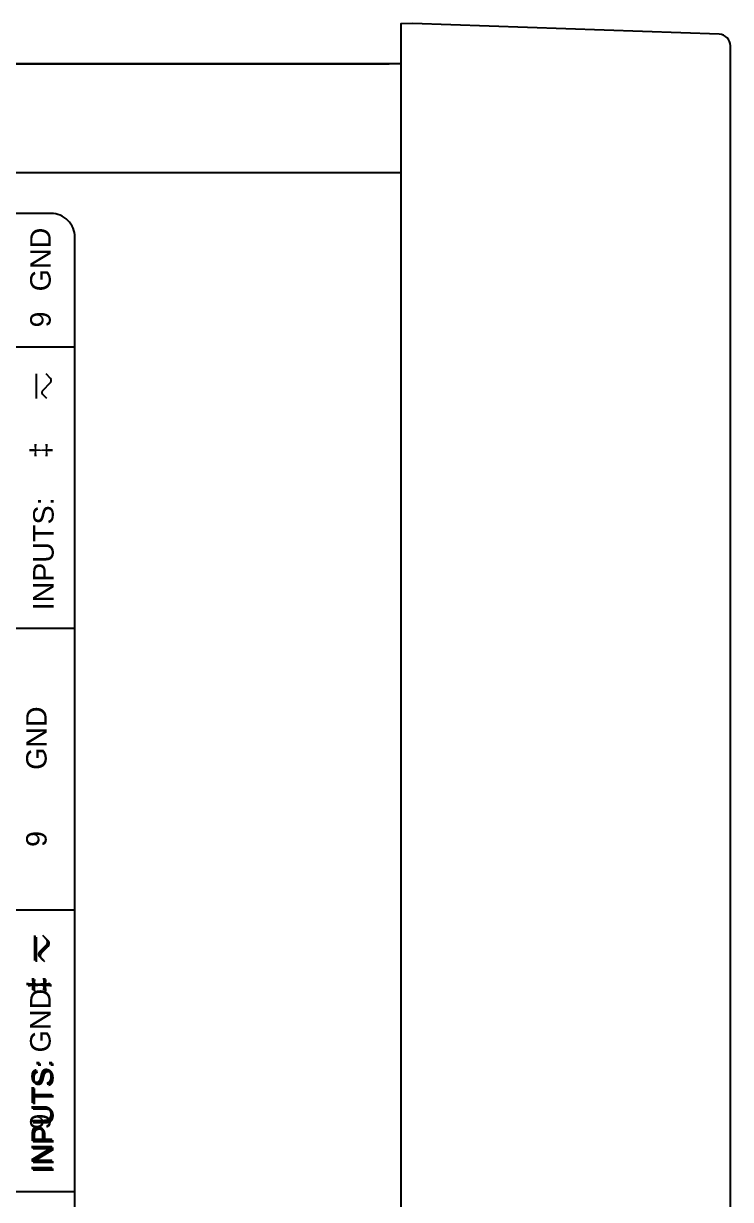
# Model space of a CAD drawing. Extents: x 0.5 to 35.5, y 0.5 to 23.5.
# Drawn here: x 25.637 to 28.01, y 9.652 to 13.599 of the extents above; entities that cross this region are included whole.
import ezdxf

# ---------------------------------------------------------------- set-up
doc = ezdxf.new("R2010")
doc.units = 0
doc.header["$MEASUREMENT"] = 0
for name, color, linetype in [('1_01__0-__NO_ETH__EIA-232', 7, 'CONTINUOUS'), ('1_03__2-___1__10-100BASE-T', 7, 'CONTINUOUS'), ('1_05__4-___1__100BASE-FX_M', 7, 'CONTINUOUS'), ('1_06__6-___2__10-100BASE-T', 7, 'CONTINUOUS'), ('1_07__8-___2__100BASE-FX_M', 7, 'CONTINUOUS'), ('2_02__A0__SERIAL_COMMUNICA', 7, 'CONTINUOUS'), ('2_03__B-___3__DI___4__DO__', 7, 'CONTINUOUS'), ('2_04__1-___4__DI___4__DO__', 7, 'CONTINUOUS'), ('2_05__C-___4__DI___4__DO__', 7, 'CONTINUOUS'), ('2_06__D-___4__DI___3__DO__', 7, 'CONTINUOUS'), ('2_12__3-___8__DI', 7, 'CONTINUOUS'), ('2_13__4-___14__DI', 7, 'CONTINUOUS'), ('6_00______DWG_', 7, 'CONTINUOUS')]:
    doc.layers.add(name, color=color, linetype=linetype)
doc.styles.add('ARIAL', font='arial.ttf')

msp = doc.modelspace()

# ---------------------------------------------------------------- linework, layer by layer
at = {"layer": '2_03__B-___3__DI___4__DO__'}
msp.add_lwpolyline([(25.6762, 10.4535), (25.6762, 10.5364)], dxfattribs=at)
msp.add_lwpolyline([(25.7052, 10.4535), (25.6914, 10.4675, -0.328455), (25.6935, 10.4834), (25.7157, 10.5057, 0.339292), (25.7177, 10.5216), (25.7032, 10.5364)], format="xyb", dxfattribs=at)
at = {"layer": '2_04__1-___4__DI___4__DO__'}
msp.add_lwpolyline([(25.6762, 10.4535), (25.6762, 10.5364)], dxfattribs=at)
msp.add_lwpolyline([(25.7052, 10.4535), (25.6914, 10.4675, -0.328455), (25.6935, 10.4834), (25.7157, 10.5057, 0.339292), (25.7177, 10.5216), (25.7032, 10.5364)], format="xyb", dxfattribs=at)
at = {"layer": '2_05__C-___4__DI___4__DO__'}
msp.add_lwpolyline([(25.6762, 10.4535), (25.6762, 10.5365)], dxfattribs=at)
msp.add_lwpolyline([(25.7052, 10.4535), (25.6914, 10.4675, -0.328455), (25.6935, 10.4835), (25.7157, 10.5058, 0.339292), (25.7177, 10.5217), (25.7032, 10.5365)], format="xyb", dxfattribs=at)
at = {"layer": '2_06__D-___4__DI___3__DO__'}
msp.add_lwpolyline([(25.6745, 10.4543), (25.6745, 10.5373)], dxfattribs=at)
msp.add_lwpolyline([(25.7034, 10.4543), (25.6897, 10.4683, -0.328455), (25.6918, 10.4843), (25.7139, 10.5066, 0.339292), (25.716, 10.5225), (25.7015, 10.5373)], format="xyb", dxfattribs=at)
at = {"layer": '2_12__3-___8__DI'}
msp.add_lwpolyline([(25.6801, 10.4496), (25.6801, 10.5325)], dxfattribs=at)
msp.add_lwpolyline([(25.709, 10.4496), (25.6953, 10.4636, -0.328455), (25.6974, 10.4795), (25.7195, 10.5018, 0.339292), (25.7216, 10.5177), (25.7071, 10.5325)], format="xyb", dxfattribs=at)
at = {"layer": '2_13__4-___14__DI'}
msp.add_lwpolyline([(25.6761, 10.4536), (25.6761, 10.5366)], dxfattribs=at)
msp.add_lwpolyline([(25.7051, 10.4536), (25.6913, 10.4676, -0.328455), (25.6934, 10.4836), (25.7156, 10.5058, 0.339292), (25.7176, 10.5218), (25.7031, 10.5366)], format="xyb", dxfattribs=at)
at = {"layer": '6_00______DWG_'}
for points in [[(28.0098, 13.5235), (28.0098, 13.5235, 0.404026), (27.9718, 13.5628), (26.9429, 13.5987), (26.9035, 13.5974), (26.9035, 6.045), (26.9429, 6.0436), (27.9718, 6.0795, 0.404026), (28.0098, 6.1189)], [(25.7292, 12.9611), (22.0193, 12.9611, 0.414214), (21.9393, 12.8811), (21.9393, 6.7162, 0.414212), (22.0193, 6.6362), (25.7292, 6.6362, 0.414211), (25.8092, 6.7162), (25.8092, 12.8811, 0.414219)]]:
    msp.add_lwpolyline(points, format="xyb", close=True, dxfattribs=at)
for points in [[(26.864, 6.1794), (21.7692, 6.1794), (21.7692, 13.4629), (26.864, 13.4629)], [(26.9035, 13.4629), (21.7692, 13.4629), (21.7692, 6.1794), (26.9035, 6.1794)], [(21.7692, 13.0987), (26.9035, 13.0987)], [(25.8092, 12.5128), (21.9393, 12.5128)], [(25.6802, 12.3396), (25.6802, 12.4225)], [(25.8092, 11.5678), (21.9393, 11.5678)], [(25.8092, 10.6228), (21.9393, 10.6228)], [(25.8092, 9.6778), (21.9393, 9.6778)]]:
    msp.add_lwpolyline(points, dxfattribs=at)
msp.add_lwpolyline([(25.7152, 12.3396), (25.7014, 12.3536, -0.328455), (25.7035, 12.3695), (25.7257, 12.3918, 0.339292), (25.7277, 12.4077), (25.7132, 12.4225)], format="xyb", dxfattribs=at)

# ---------------------------------------------------------------- texts
at = {"layer": '1_01__0-__NO_ETH__EIA-232', "style": 'ARIAL'}
for s, height, p in [('GND', 0.06846, (25.7143, 11.0941)), ('9', 0.0685, (25.7143, 10.8353))]:
    msp.add_text(s, height=height, rotation=90, dxfattribs=at).set_placement(p)
at = {"layer": '1_03__2-___1__10-100BASE-T', "style": 'ARIAL'}
for s, height, p in [('GND', 0.06846, (25.7144, 11.0937)), ('9', 0.0685, (25.7144, 10.8351))]:
    msp.add_text(s, height=height, rotation=90, dxfattribs=at).set_placement(p)
at = {"layer": '1_05__4-___1__100BASE-FX_M', "style": 'ARIAL'}
for s, height, p in [('GND', 0.06846, (25.7144, 11.0937)), ('9', 0.0685, (25.7144, 10.8351))]:
    msp.add_text(s, height=height, rotation=90, dxfattribs=at).set_placement(p)
at = {"layer": '1_06__6-___2__10-100BASE-T', "style": 'ARIAL'}
for s, height, p in [('GND', 0.06846, (25.7144, 11.0937)), ('9', 0.0685, (25.7144, 10.8351))]:
    msp.add_text(s, height=height, rotation=90, dxfattribs=at).set_placement(p)
at = {"layer": '1_07__8-___2__100BASE-FX_M', "style": 'ARIAL'}
for s, height, p in [('GND', 0.06846, (25.7144, 11.0937)), ('9', 0.0685, (25.7144, 10.8351))]:
    msp.add_text(s, height=height, rotation=90, dxfattribs=at).set_placement(p)
at = {"layer": '2_02__A0__SERIAL_COMMUNICA', "style": 'ARIAL'}
for s, height, p in [('GND', 0.06883, (25.7278, 10.1453)), ('9', 0.0688, (25.7278, 9.8864))]:
    msp.add_text(s, height=height, rotation=90, dxfattribs=at).set_placement(p)
at = {"layer": '2_03__B-___3__DI___4__DO__', "style": 'ARIAL'}
for s, height, p in [('‡', 0.0688, (25.7211, 10.3476)), ('INPUTS:', 0.06883, (25.7341, 9.7426))]:
    msp.add_text(s, height=height, rotation=90, dxfattribs=at).set_placement(p)
at = {"layer": '2_04__1-___4__DI___4__DO__', "style": 'ARIAL'}
for s, height, p in [('‡', 0.0688, (25.7211, 10.3476)), ('INPUTS:', 0.06883, (25.7341, 9.7426))]:
    msp.add_text(s, height=height, rotation=90, dxfattribs=at).set_placement(p)
at = {"layer": '2_05__C-___4__DI___4__DO__', "style": 'ARIAL'}
for s, height, p in [('‡', 0.0688, (25.7211, 10.3476)), ('INPUTS:', 0.06883, (25.7341, 9.7427))]:
    msp.add_text(s, height=height, rotation=90, dxfattribs=at).set_placement(p)
at = {"layer": '2_06__D-___4__DI___3__DO__', "style": 'ARIAL'}
for s, height, p in [('‡', 0.0688, (25.7194, 10.3484)), ('INPUTS:', 0.06883, (25.7323, 9.7435))]:
    msp.add_text(s, height=height, rotation=90, dxfattribs=at).set_placement(p)
at = {"layer": '2_12__3-___8__DI', "style": 'ARIAL'}
for s, height, p in [('‡', 0.0688, (25.725, 10.3437)), ('INPUTS:', 0.06883, (25.7379, 9.7387))]:
    msp.add_text(s, height=height, rotation=90, dxfattribs=at).set_placement(p)
at = {"layer": '2_13__4-___14__DI', "style": 'ARIAL'}
for s, height, p in [('‡', 0.0688, (25.7211, 10.3477)), ('INPUTS:', 0.06883, (25.734, 9.7427))]:
    msp.add_text(s, height=height, rotation=90, dxfattribs=at).set_placement(p)
at = {"layer": '6_00______DWG_', "style": 'ARIAL'}
for s, height, p in [('GND', 0.06883, (25.7281, 12.6998)), ('9', 0.0688, (25.7281, 12.5786)), ('‡', 0.0688, (25.7284, 12.14)), ('INPUTS:', 0.06883, (25.7381, 11.6287))]:
    msp.add_text(s, height=height, rotation=90, dxfattribs=at).set_placement(p)

doc.saveas('drawing.dxf')
